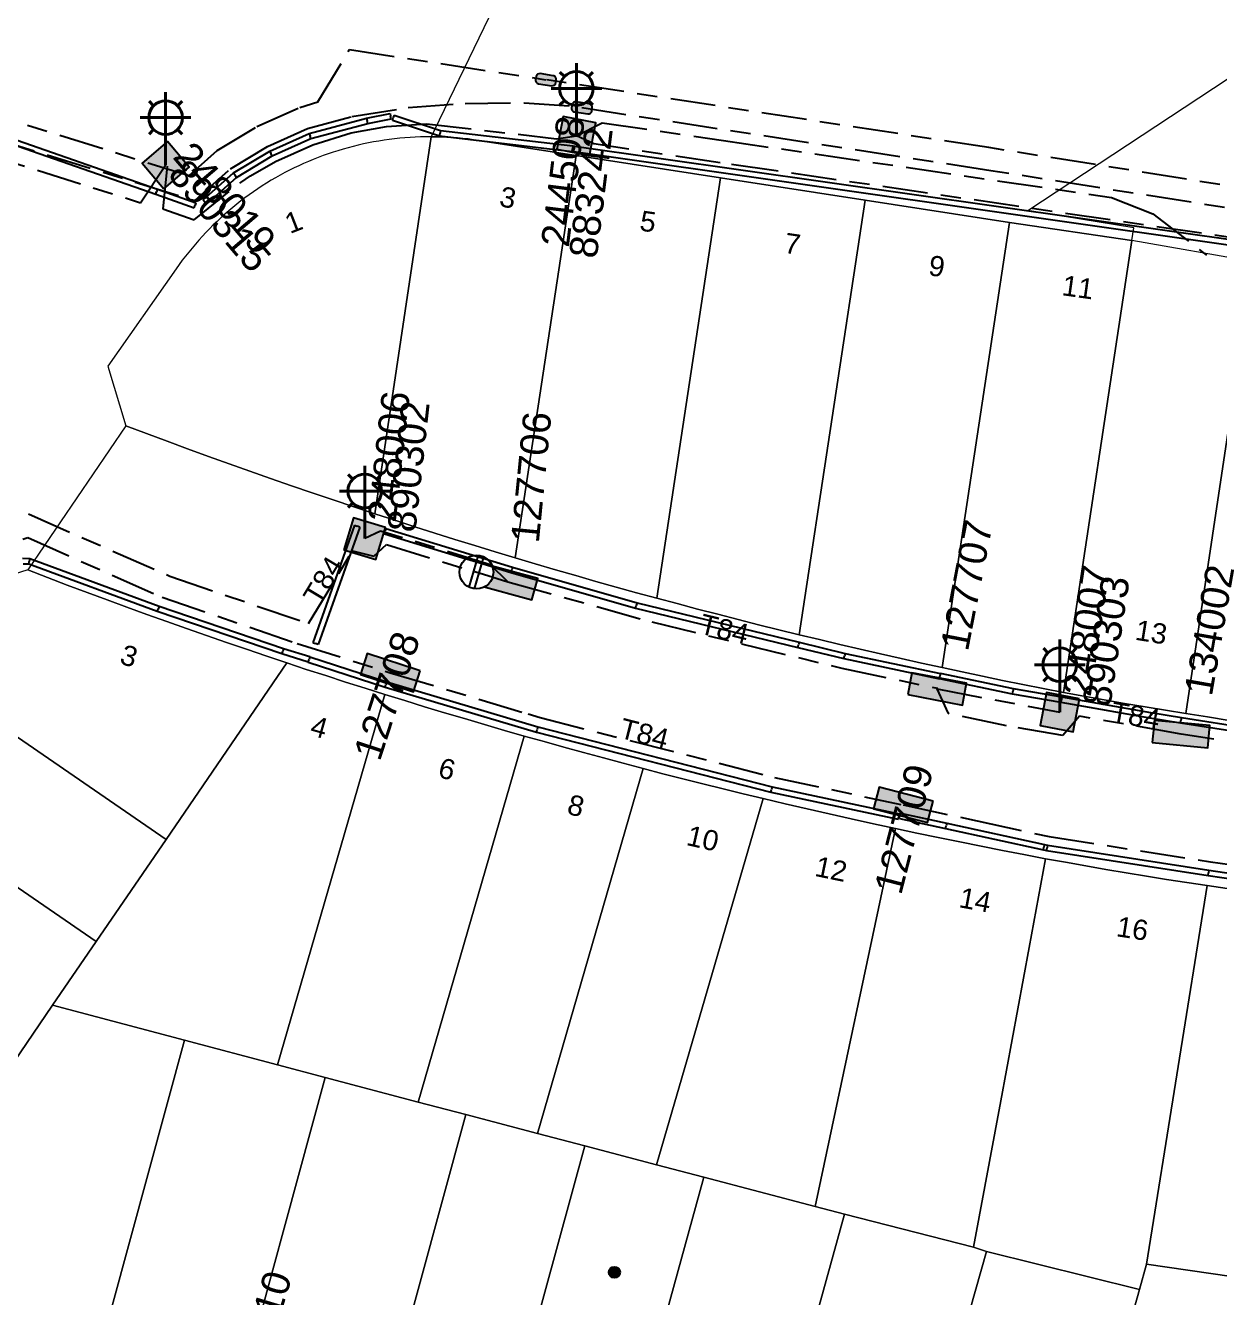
# Model space of a CAD drawing. Header units: metres. Extents: x 299140 to 300955, y 6226202 to 6227439.
# Drawn here: x 299861.4 to 299967.4, y 6226890.8 to 6227003.8 of the extents above; entities that cross this region are included whole.
import ezdxf
from ezdxf.enums import TextEntityAlignment as Align

# ---------------------------------------------------------------- set-up
doc = ezdxf.new("R2010")
doc.units = ezdxf.units.M
doc.linetypes.add('Cable Exist UG', pattern=[8.2, 4, -1.2, 1.8, -1.2])
doc.layers.get('0').update_dxf_attribs({"color": 6})
doc.layers.add('Cadastre Land Parcels_SP_EXT', color=9, linetype='Continuous', lineweight=5)
doc.layers.add('Cadastre Roads_SP_EXT', color=9, linetype='Continuous', lineweight=5)
for name, color, linetype in [('Duct_SP_EXT', 7, 'Continuous'), ('Equip_HV_EXT', 7, 'Continuous'), ('Equip_LV_EXT', 7, 'Continuous'), ('Equip_SL_EXT', 7, 'Continuous'), ('Equip_SP_SL_EXT', 7, 'Continuous'), ('Mains_HV_EXT', 7, 'Continuous'), ('Mains_LV_EXT', 7, 'Continuous'), ('Mains_LV_SL_EXT', 7, 'Continuous'), ('Mains_SL_EXT', 7, 'Continuous'), ('SupportsUG_SP_LV_EXT', 7, 'Continuous'), ('SupportsUG_SP_LV_SL_EXT', 7, 'Continuous')]:
    doc.layers.add(name, color=color, linetype=linetype)
doc.styles.add('COLUMN_LABEL', font='arial.ttf')
doc.styles.add('iecARIAL', font='arial.ttf', dxfattribs={"height": 2})
doc.styles.add('POLE_LABEL', font='arial.ttf')
doc.styles.get("Standard").update_dxf_attribs({"font": 'arial.ttf'})

# ---------------------------------------------------------------- blocks, each defined once
blk = doc.blocks.new('COLUMN_EXT')
blk.add_hatch(color=256).paths.add_polyline_path([(-1.49, 1.48), (-1.49, -1.49), (1.48, -1.49), (1.48, 1.48)])
blk.add_lwpolyline([(-1.49, -1.49), (1.48, -1.49), (1.48, 1.48), (-1.49, 1.48)], close=True)
for tag, height, style, flags, p in [('ASSET_NUM', 2.5, 'COLUMN_LABEL', 8, (2, 2)), ('STRUCTURE_PLANT_NUMBER', 0.2, 'POLE_LABEL', 9, (1.81, 0.03)), ('STREET_CODE', 0.2, 'COLUMN_LABEL', 9, (1.81, -0.2))]:
    blk.add_attdef(tag, text='', height=height, dxfattribs=dict(style=style, flags=flags)).set_placement(p, align=Align.MIDDLE_LEFT)
at = {"flags": 9}
for tag, p in [('COLUMN_TYPE', (1.81, -0.4)), ('OWNED_BY', (1.81, -0.6)), ('STATE', (1.81, -0.8)), ('USAGE', (1.81, -1)), ('LEGEND', (1.81, -1.2)), ('STREETNAME', (1.81, -1.6)), ('SUBURB', (1.81, -1.8)), ('LOCATION', (1.81, -1.4)), ('NOTES', (1.81, -2))]:
    blk.add_attdef(tag, text='', height=0.2, dxfattribs=at).set_placement(p, align=Align.MIDDLE_LEFT)
at = {"flags": 1}
blk.add_attdef('Z', (1.81, -2.35), '', height=0.2, dxfattribs=at)
blk = doc.blocks.new('PILLAR_EXT')
blk.add_hatch(color=256).paths.add_polyline_path([(-2.475, 0.99), (-2.475, -0.99), (2.475, -0.99), (2.475, 0.99)])
blk.add_lwpolyline([(-2.475, -0.99), (2.475, -0.99), (2.475, 0.99), (-2.475, 0.99)], close=True)
at = {"style": 'iecARIAL', "flags": 8}
blk.add_attdef('ASSET_NUM', (1.5, 3.5), '', height=2.5, dxfattribs=at)
for tag, p, flags in [('OWNED_BY', (0, -0.2), 9), ('STATE', (0, -0.4), 9), ('SUPPORT_TYPE', (0, -0.6), 9), ('USAGE', (0, -0.8), 9), ('LEGEND', (0, -1), 9), ('LOCATION', (0, -1.2), 9), ('STREETNAME', (0, -1.8), 9), ('SUBURB', (0, -2), 1), ('NOTES', (0, -1.4), 9), ('PARENT', (0, -1.6), 9)]:
    blk.add_attdef(tag, p, '', height=0.2, dxfattribs=dict(flags=flags))
blk = doc.blocks.new('SL_LANTERN_EXT')
at = {"lineweight": 40}
for p, q in [((-1.46, 5.68), (-1.06, 5.28)), ((0, 1.97), (0, 6.47)), ((1.46, 5.68), (1.06, 5.28)), ((-2.25, 4.22), (2.25, 4.22)), ((-1.46, 2.76), (-1.06, 3.16)), ((0, 0), (0, 2.72)), ((1.46, 2.76), (1.06, 3.16))]:
    blk.add_line(p, q, dxfattribs=at)
blk.add_circle((0, 4.22), 1.5, dxfattribs=at)
at = {"style": 'iecARIAL', "flags": 8}
blk.add_attdef('ASSET_NUM', (1.5, 1.5), '', height=2.5, dxfattribs=at)
for tag, p, height, flags in [('CONSTRUCTED_VOLTAGE', (0.98, -0.65), 0.2, 9), ('CONTROL_TYPE', (0.98, -0.85), 0.2, 9), ('LANTERN_PURPOSE', (0.98, -1.05), 0.2, 9), ('LANTERN_TYPE', (0.98, -1.25), 0.2, 9), ('LNUMBER', (2.18, -3.25), 2.5, 8), ('OPERATING_VOLTAGE', (0.98, -1.65), 0.2, 9), ('ORIENTATION', (0.98, -1.85), 0.2, 9), ('OWNED_BY', (0.98, -2.05), 0.2, 9), ('STATE', (0.98, -2.25), 0.2, 9), ('NO_PHASES', (0.98, -1.45), 0.2, 9), ('USAGE', (0.98, -2.45), 0.2, 9), ('CEXIST', (0.98, -2.65), 0.2, 9), ('CNEW', (0.98, -2.85), 0.2, 9), ('CNUMBER', (0.98, -3.05), 0.2, 9), ('CREMOVE', (0.98, -3.25), 0.2, 9), ('CREPLACE', (0.98, -3.45), 0.2, 9), ('LKINGHEIGHT', (0.98, -3.65), 0.2, 9), ('LBRACKET', (0.98, -3.85), 0.2, 9), ('LBRACKETVOCAB', (0.98, -4.05), 0.2, 9), ('LCATEGORY', (0.98, -4.25), 0.2, 9), ('LCHARGE1', (0.98, -4.45), 0.2, 9), ('LCHARGE1PERCENT', (0.98, -4.65), 0.2, 9), ('LCHARGE2', (0.98, -4.85), 0.2, 9), ('LCHARGE2PERCENT', (0.98, -5.05), 0.2, 9), ('LCHARGE3', (0.98, -5.25), 0.2, 9), ('LCHARGE3PERCENT', (0.98, -5.45), 0.2, 9), ('LEXIST', (0.98, -5.65), 0.2, 9), ('LLAMP', (0.98, -5.85), 0.2, 9), ('LLAMPVOCAB', (0.98, -6.05), 0.2, 9), ('LMAST', (0.98, -6.25), 0.2, 9), ('LMASTVOCAB', (0.98, -6.45), 0.2, 9), ('LNEW', (0.98, -6.65), 0.2, 9), ('LANTNUMBER', (0.98, -6.85), 0.2, 9), ('LOUTREACH', (0.98, -7.25), 0.2, 9), ('LOUTREACHVOCAB', (0.98, -7.45), 0.2, 9), ('LRATECODE', (0.98, -7.65), 0.2, 9), ('LREMOVE', (0.98, -7.85), 0.2, 9), ('LREPLACE', (0.98, -8.05), 0.2, 9), ('LTYPE', (0.98, -8.25), 0.2, 9), ('LTYPEVOCAB', (0.98, -8.45), 0.2, 9), ('LEGEND', (0.98, -8.65), 0.2, 9), ('LOCATION', (0.98, -8.85), 0.2, 9), ('NOTES', (0.98, -9.05), 0.2, 9), ('STREETNAME', (0.98, -9.25), 0.2, 9), ('SUBURB', (0.98, -9.45), 0.2, 1)]:
    blk.add_attdef(tag, p, '', height=height, dxfattribs=dict(flags=flags))
blk = doc.blocks.new('HV_STJ_EXT')
h = blk.add_hatch(color=256)
edge = h.paths.add_edge_path()
edge.add_ellipse((-0.59, 0.13), major_axis=(0.226, 0.226), ratio=1, start_angle=45, end_angle=135)
edge.add_line((-0.91, 0.13), (-0.91, -0.13))
edge.add_ellipse((-0.59, -0.13), major_axis=(0.226, 0.226), ratio=1, start_angle=135, end_angle=225)
edge.add_line((-0.59, -0.45), (0.59, -0.45))
edge.add_ellipse((0.59, -0.13), major_axis=(-0.226, 0.226), ratio=1, start_angle=135, end_angle=225)
edge.add_line((0.91, -0.13), (0.91, 0.13))
edge.add_ellipse((0.59, 0.13), major_axis=(-0.226, 0.226), ratio=1, start_angle=225, end_angle=315)
edge.add_line((0.59, 0.45), (-0.59, 0.45))
blk.add_lwpolyline([(-0.91, 0.13), (-0.91, -0.13, 0.414214), (-0.59, -0.45), (0.59, -0.45, 0.414214), (0.91, -0.13), (0.91, 0.13, 0.414214), (0.59, 0.45), (-0.59, 0.45, 0.414214)], format="xyb", close=True)
for tag, flags, p in [('ORIENTATION', 9, (1.5, 0)), ('Z', 1, (1.5, -0.8)), ('USAGE', 9, (1.5, -0.2)), ('LEGEND', 9, (1.5, -0.4)), ('NOTES', 9, (1.5, -0.6))]:
    blk.add_attdef(tag, text='', height=0.2, dxfattribs=dict(flags=flags)).set_placement(p, align=Align.MIDDLE_LEFT)
blk = doc.blocks.new('LV_UG_LINKS_CLOSED_EXT')
blk.add_wipeout([(-1.06, 1.06), (-1.18, 0.92), (-1.29, 0.76), (-1.37, 0.59), (-1.43, 0.42), (-1.48, 0.23), (-1.49, 0.05), (-1.49, -0.14), (-1.46, -0.33), (-1.41, -0.51), (-1.33, -0.68), (-1.24, -0.84), (-1.12, -0.99), (-0.99, -1.12), (-0.84, -1.24), (-0.68, -1.33), (-0.51, -1.41), (-0.33, -1.46), (-0.14, -1.49), (0.05, -1.49), (0.23, -1.48), (0.42, -1.43), (0.59, -1.37), (0.76, -1.29), (0.92, -1.18), (1.06, -1.06), (1.18, -0.92), (1.29, -0.76), (1.37, -0.59), (1.43, -0.42), (1.48, -0.23), (1.49, -0.05), (1.49, 0.14), (1.46, 0.33), (1.41, 0.51), (1.33, 0.68), (1.24, 0.84), (1.12, 0.99), (0.99, 1.12), (0.84, 1.24), (0.68, 1.33), (0.51, 1.41), (0.33, 1.46), (0.14, 1.49), (-0.05, 1.49), (-0.23, 1.48), (-0.42, 1.43), (-0.59, 1.37), (-0.76, 1.29), (-0.92, 1.18)])
for p, q in [((-0.25, -1.48), (-0.25, 1.48)), ((0.25, -1.48), (0.25, 1.48))]:
    blk.add_line(p, q)
blk.add_circle((0, 0), 1.5)
at = {"flags": 9}
for tag, p in [('ACTUAL_STATUS', (0, 0)), ('CONSTRUCTED_VOLTAGE', (0, -0.2)), ('OPERATING_VOLTAGE', (0, -0.6)), ('ORIENTATION', (0, -0.8)), ('STATE', (0, -1)), ('SWITCH_TYPE', (0, -1.2)), ('NO_PHASES', (0, -0.4)), ('USAGE', (0, -1.4)), ('NOTES', (0, -1.6))]:
    blk.add_attdef(tag, text='', height=0.2, dxfattribs=at).set_placement(p, align=Align.MIDDLE_LEFT)
at = {"flags": 1}
blk.add_attdef('Z', (0, 0), '', height=0.2, dxfattribs=at)
blk = doc.blocks.new('CONNECTOR_NODE_EXT')
h = blk.add_hatch(color=256)
edge = h.paths.add_edge_path()
edge.add_arc((0, 0), 0.5, 0, 360)
blk.add_circle((0, 0), 0.5)
at = {"flags": 1}
blk.add_attdef('Z', (0, 0), '', height=0.2, dxfattribs=at)
at = {"flags": 9}
for tag, p in [('CONNECTOR_TYPE', (0, 0)), ('CONSTRUCTED_VOLTAGE', (0, -0.2)), ('OPERATING_VOLTAGE', (0, -0.6)), ('ORIENTATION', (0, -0.8)), ('SUBTYPE', (0, -1)), ('NO_PHASES', (0, -0.4)), ('USAGE', (0, -1.2)), ('NOTES', (0, -1.4))]:
    blk.add_attdef(tag, text='', height=0.2, dxfattribs=at).set_placement(p, align=Align.MIDDLE_LEFT)

msp = doc.modelspace()

# ---------------------------------------------------------------- linework, layer by layer
at = {"layer": 'Cadastre Land Parcels_SP_EXT', "linetype": 'Continuous'}
for points in [[(299897.38, 6226993.92), (299896.91, 6226993.92), (299896.45, 6226993.9), (299895.98, 6226993.89), (299895.52, 6226993.86), (299895.05, 6226993.83), (299894.59, 6226993.79), (299894.12, 6226993.74), (299893.66, 6226993.68), (299893.2, 6226993.61), (299892.74, 6226993.54), (299892.28, 6226993.46), (299891.82, 6226993.37), (299891.37, 6226993.28), (299890.91, 6226993.17), (299890.46, 6226993.06), (299890.01, 6226992.94), (299889.56, 6226992.82), (299889.11, 6226992.68), (299888.67, 6226992.54), (299888.23, 6226992.39), (299887.79, 6226992.24), (299887.35, 6226992.07), (299886.92, 6226991.9), (299886.49, 6226991.73), (299886.06, 6226991.54), (299885.64, 6226991.35), (299885.21, 6226991.15), (299884.8, 6226990.94), (299884.38, 6226990.73), (299883.97, 6226990.51), (299883.56, 6226990.28), (299883.17, 6226990.05), (299882.77, 6226989.81), (299882.38, 6226989.56), (299881.99, 6226989.3), (299881.61, 6226989.04), (299881.23, 6226988.77), (299880.85, 6226988.5), (299880.49, 6226988.22), (299880.12, 6226987.93), (299879.76, 6226987.64), (299879.41, 6226987.34), (299879.06, 6226987.03), (299878.71, 6226986.72), (299878.37, 6226986.4), (299878.04, 6226986.08), (299877.71, 6226985.75), (299877.38, 6226985.42), (299877.07, 6226985.08), (299876.75, 6226984.74), (299876.45, 6226984.39), (299876.15, 6226984.03), (299875.85, 6226983.67), (299875.56, 6226983.31), (299875.28, 6226982.94), (299875, 6226982.56), (299874.73, 6226982.18), (299868.67, 6226973.54), (299870.27, 6226968.25), (299872.1, 6226967.56), (299873.93, 6226966.87), (299875.76, 6226966.19), (299877.6, 6226965.52), (299879.44, 6226964.86), (299881.28, 6226964.2), (299883.12, 6226963.55), (299884.97, 6226962.91), (299886.82, 6226962.28), (299888.67, 6226961.65), (299890.52, 6226961.03), (299892.38, 6226960.42), (299897.38, 6226993.92)], [(299910.26, 6226992.25), (299901.59, 6226993.59), (299901.13, 6226993.66), (299900.66, 6226993.72), (299900.19, 6226993.77), (299899.73, 6226993.82), (299899.26, 6226993.85), (299898.79, 6226993.88), (299898.32, 6226993.9), (299897.85, 6226993.91), (299897.38, 6226993.92), (299892.38, 6226960.42), (299894.15, 6226959.84), (299895.93, 6226959.26), (299897.71, 6226958.7), (299899.49, 6226958.14), (299901.27, 6226957.59), (299903.06, 6226957.04), (299904.85, 6226956.5), (299910.26, 6226992.25)], [(299923.09, 6226990.27), (299910.26, 6226992.25), (299904.85, 6226956.5), (299906.63, 6226955.97), (299908.43, 6226955.45), (299910.23, 6226954.93), (299912.02, 6226954.42), (299913.83, 6226953.91), (299915.63, 6226953.41), (299917.43, 6226952.92), (299923.09, 6226990.27)], [(299935.92, 6226988.28), (299923.09, 6226990.27), (299917.43, 6226952.92), (299919.23, 6226952.44), (299921.03, 6226951.96), (299922.84, 6226951.49), (299924.64, 6226951.02), (299926.45, 6226950.57), (299928.26, 6226950.12), (299930.07, 6226949.67), (299935.92, 6226988.28)], [(299948.75, 6226986.3), (299935.92, 6226988.28), (299930.07, 6226949.67), (299931.88, 6226949.24), (299933.69, 6226948.81), (299935.5, 6226948.38), (299937.31, 6226947.97), (299939.13, 6226947.56), (299940.95, 6226947.15), (299942.76, 6226946.76), (299948.75, 6226986.3)], [(299959.63, 6226984.71), (299948.75, 6226986.3), (299942.76, 6226946.76), (299944.55, 6226946.37), (299946.35, 6226946), (299948.14, 6226945.62), (299949.94, 6226945.26), (299951.74, 6226944.9), (299953.54, 6226944.55), (299959.63, 6226984.71)], [(299970.42, 6226982.82), (299959.63, 6226984.71), (299953.54, 6226944.55), (299955.35, 6226944.22), (299957.17, 6226943.89), (299958.98, 6226943.58), (299960.8, 6226943.27), (299962.61, 6226942.97), (299964.43, 6226942.67), (299970.42, 6226982.82)], [(299983.22, 6226980.81), (299970.42, 6226982.82), (299964.43, 6226942.67), (299966.35, 6226942.37), (299968.27, 6226942.07), (299970.19, 6226941.78), (299972.12, 6226941.5), (299977.34, 6226940.74), (299983.22, 6226980.81)], [(299884.56, 6226947.18), (299882.78, 6226947.77), (299881, 6226948.38), (299879.22, 6226948.98), (299877.44, 6226949.6), (299875.67, 6226950.22), (299873.9, 6226950.85), (299872.13, 6226951.48), (299870.36, 6226952.13), (299868.6, 6226952.77), (299866.83, 6226953.43), (299865.07, 6226954.09), (299863.31, 6226954.76), (299861.56, 6226955.43), (299854.6, 6226953.25), (299850.64, 6226947.44), (299873.84, 6226931.49), (299884.56, 6226947.18)], [(299873.84, 6226931.49), (299850.64, 6226947.44), (299844.45, 6226938.36), (299867.64, 6226922.41), (299873.84, 6226931.49)], [(299893.28, 6226944.37), (299891.53, 6226944.92), (299889.79, 6226945.47), (299888.04, 6226946.04), (299886.3, 6226946.6), (299884.56, 6226947.18), (299873.84, 6226931.49), (299867.64, 6226922.41), (299863.77, 6226916.75), (299875.47, 6226913.65), (299883.74, 6226911.45), (299893.28, 6226944.37)], [(299905.66, 6226940.67), (299903.89, 6226941.18), (299902.11, 6226941.7), (299900.34, 6226942.22), (299898.58, 6226942.75), (299896.81, 6226943.28), (299895.04, 6226943.82), (299893.28, 6226944.37), (299883.74, 6226911.45), (299887.97, 6226910.34), (299896.24, 6226908.16), (299905.66, 6226940.67)], [(299916.21, 6226937.79), (299914.45, 6226938.26), (299912.69, 6226938.73), (299910.93, 6226939.2), (299909.17, 6226939.69), (299907.42, 6226940.18), (299905.66, 6226940.67), (299896.24, 6226908.16), (299900.46, 6226907.05), (299906.82, 6226905.37), (299916.21, 6226937.79)], [(299863.77, 6226916.75), (299867.64, 6226922.41), (299844.45, 6226938.36), (299836.01, 6226925.98), (299859.19, 6226910.04), (299863.77, 6226916.75)], [(299926.87, 6226935.12), (299925.09, 6226935.55), (299923.31, 6226935.99), (299921.53, 6226936.43), (299919.75, 6226936.88), (299917.97, 6226937.33), (299916.21, 6226937.79), (299906.82, 6226905.37), (299911.03, 6226904.26), (299917.39, 6226902.59), (299926.87, 6226935.12)], [(299938.63, 6226932.46), (299936.66, 6226932.88), (299934.7, 6226933.32), (299932.74, 6226933.76), (299930.78, 6226934.2), (299928.82, 6226934.66), (299926.87, 6226935.12), (299917.39, 6226902.59), (299921.6, 6226901.48), (299931.5, 6226898.88), (299938.63, 6226932.46)], [(299947.97, 6226908.26), (299950.49, 6226921.89), (299951.94, 6226929.78), (299950.04, 6226930.14), (299948.13, 6226930.51), (299946.23, 6226930.89), (299944.33, 6226931.27), (299942.42, 6226931.66), (299940.53, 6226932.05), (299938.63, 6226932.46), (299931.5, 6226898.88), (299934.1, 6226898.2), (299945.57, 6226895.27), (299947.97, 6226908.26)], [(299960.91, 6226893.74), (299966.31, 6226927.39), (299964.51, 6226927.66), (299962.71, 6226927.94), (299960.91, 6226928.23), (299959.12, 6226928.53), (299957.32, 6226928.83), (299955.53, 6226929.14), (299953.73, 6226929.46), (299951.94, 6226929.78), (299950.49, 6226921.89), (299947.97, 6226908.26), (299945.57, 6226895.27), (299946.7, 6226894.89), (299960.29, 6226891.49), (299960.91, 6226893.74)], [(299979.23, 6226925.5), (299969.9, 6226926.85), (299968.1, 6226927.12), (299966.31, 6226927.39), (299960.91, 6226893.74), (299974.18, 6226891.82), (299979.23, 6226925.5)], [(299875.47, 6226913.65), (299863.77, 6226916.75), (299859.19, 6226910.04), (299852.99, 6226900.96), (299846.42, 6226891.35), (299848.32, 6226890.65), (299850.22, 6226889.96), (299852.12, 6226889.28), (299854.03, 6226888.6), (299855.94, 6226887.93), (299857.85, 6226887.27), (299859.76, 6226886.62), (299861.68, 6226885.97), (299863.59, 6226885.33), (299865.51, 6226884.69), (299867.43, 6226884.06), (299875.47, 6226913.65)], [(299887.97, 6226910.34), (299883.74, 6226911.45), (299875.47, 6226913.65), (299867.43, 6226884.06), (299869.19, 6226883.49), (299870.95, 6226882.93), (299872.71, 6226882.37), (299874.47, 6226881.82), (299876.24, 6226881.27), (299878, 6226880.73), (299879.77, 6226880.2), (299887.97, 6226910.34)], [(299900.46, 6226907.05), (299896.24, 6226908.16), (299887.97, 6226910.34), (299879.77, 6226880.2), (299881.54, 6226879.67), (299883.31, 6226879.15), (299885.08, 6226878.63), (299886.85, 6226878.12), (299888.63, 6226877.61), (299890.4, 6226877.12), (299892.18, 6226876.62), (299900.46, 6226907.05)], [(299911.03, 6226904.26), (299906.82, 6226905.37), (299900.46, 6226907.05), (299892.18, 6226876.62), (299893.94, 6226876.14), (299895.7, 6226875.66), (299897.46, 6226875.19), (299899.21, 6226874.73), (299900.97, 6226874.27), (299902.73, 6226873.81), (299911.03, 6226904.26)], [(299921.6, 6226901.48), (299917.39, 6226902.59), (299911.03, 6226904.26), (299902.73, 6226873.81), (299904.49, 6226873.37), (299906.25, 6226872.92), (299908.01, 6226872.49), (299909.77, 6226872.06), (299911.54, 6226871.63), (299913.3, 6226871.21), (299921.6, 6226901.48)], [(299934.1, 6226898.2), (299931.5, 6226898.88), (299921.6, 6226901.48), (299913.3, 6226871.21), (299915.1, 6226870.79), (299916.89, 6226870.38), (299918.68, 6226869.97), (299920.48, 6226869.57), (299922.28, 6226869.17), (299924.08, 6226868.78), (299925.88, 6226868.4), (299934.1, 6226898.2)], [(299939.82, 6226870.43), (299943.26, 6226882.66), (299946.7, 6226894.89), (299945.57, 6226895.27), (299934.1, 6226898.2), (299925.88, 6226868.4), (299927.68, 6226868.01), (299929.49, 6226867.64), (299931.29, 6226867.27), (299933.1, 6226866.91), (299934.91, 6226866.55), (299936.72, 6226866.2), (299938.53, 6226865.86), (299939.82, 6226870.43)], [(299960.29, 6226891.49), (299946.7, 6226894.89), (299943.26, 6226882.66), (299939.82, 6226870.43), (299938.53, 6226865.86), (299940.53, 6226865.52), (299942.52, 6226865.18), (299944.51, 6226864.83), (299946.5, 6226864.47), (299948.49, 6226864.1), (299948.89, 6226864.04), (299949.28, 6226863.96), (299949.67, 6226863.87), (299950.06, 6226863.78), (299950.44, 6226863.69), (299950.83, 6226863.58), (299951.21, 6226863.47), (299951.59, 6226863.35), (299951.97, 6226863.22), (299952.35, 6226863.09), (299960.29, 6226891.49)]]:
    msp.add_lwpolyline(points, close=True, dxfattribs=at)
msp.add_lwpolyline([(299974.18, 6226891.82), (299960.91, 6226893.74), (299960.29, 6226891.49), (299952.35, 6226863.09)], dxfattribs=at)
at = {"layer": 'Cadastre Roads_SP_EXT', "linetype": 'Continuous'}
msp.add_lwpolyline([(299959.79, 6226985.84), (299950.37, 6226987.36), (299974.43, 6227003.22), (300001.37, 6227020.79), (299916.94, 6227032.59), (299916.14, 6227032.7), (299898.09, 6226995.39), (299897.38, 6226993.92), (299897.85, 6226993.91), (299898.32, 6226993.9), (299898.79, 6226993.88), (299899.26, 6226993.85), (299899.73, 6226993.82), (299900.19, 6226993.77), (299900.66, 6226993.72), (299901.13, 6226993.66), (299901.59, 6226993.59), (299910.26, 6226992.25), (299923.09, 6226990.27), (299935.92, 6226988.28), (299948.75, 6226986.3), (299959.63, 6226984.71), (299959.79, 6226985.84)], close=True, dxfattribs=at)
msp.add_lwpolyline([(299968.27, 6226942.07), (299966.35, 6226942.37), (299964.43, 6226942.67), (299962.61, 6226942.97), (299960.8, 6226943.27), (299958.98, 6226943.58), (299957.17, 6226943.89), (299955.35, 6226944.22), (299953.54, 6226944.55), (299951.74, 6226944.9), (299949.94, 6226945.26), (299948.14, 6226945.62), (299946.35, 6226946), (299944.55, 6226946.37), (299942.76, 6226946.76), (299940.95, 6226947.15), (299939.13, 6226947.56), (299937.31, 6226947.97), (299935.5, 6226948.38), (299933.69, 6226948.81), (299931.88, 6226949.24), (299930.07, 6226949.67), (299928.26, 6226950.12), (299926.45, 6226950.57), (299924.64, 6226951.02), (299922.84, 6226951.49), (299921.03, 6226951.96), (299919.23, 6226952.44), (299917.43, 6226952.92), (299915.63, 6226953.41), (299913.83, 6226953.91), (299912.02, 6226954.42), (299910.23, 6226954.93), (299908.43, 6226955.45), (299906.63, 6226955.97), (299904.85, 6226956.5), (299903.06, 6226957.04), (299901.27, 6226957.59), (299899.49, 6226958.14), (299897.71, 6226958.7), (299895.93, 6226959.26), (299894.15, 6226959.84), (299892.38, 6226960.42), (299890.52, 6226961.03), (299888.67, 6226961.65), (299886.82, 6226962.28), (299884.97, 6226962.91), (299883.12, 6226963.55), (299881.28, 6226964.2), (299879.44, 6226964.86), (299877.6, 6226965.52), (299875.76, 6226966.19), (299873.93, 6226966.87), (299872.1, 6226967.56), (299870.27, 6226968.25), (299861.56, 6226955.43), (299863.31, 6226954.76), (299865.07, 6226954.09), (299866.83, 6226953.43), (299868.6, 6226952.77), (299870.36, 6226952.13), (299872.13, 6226951.48), (299873.9, 6226950.85), (299875.67, 6226950.22), (299877.44, 6226949.6), (299879.22, 6226948.98), (299881, 6226948.38), (299882.78, 6226947.77), (299884.56, 6226947.18), (299886.3, 6226946.6), (299888.04, 6226946.04), (299889.79, 6226945.47), (299891.53, 6226944.92), (299893.28, 6226944.37), (299895.04, 6226943.82), (299896.81, 6226943.28), (299898.58, 6226942.75), (299900.34, 6226942.22), (299902.11, 6226941.7), (299903.89, 6226941.18), (299905.66, 6226940.67), (299907.42, 6226940.18), (299909.17, 6226939.69), (299910.93, 6226939.2), (299912.69, 6226938.73), (299914.45, 6226938.26), (299916.21, 6226937.79), (299917.97, 6226937.33), (299919.75, 6226936.88), (299921.53, 6226936.43), (299923.31, 6226935.99), (299925.09, 6226935.55), (299926.87, 6226935.12), (299928.82, 6226934.66), (299930.78, 6226934.2), (299932.74, 6226933.76), (299934.7, 6226933.32), (299936.66, 6226932.88), (299938.63, 6226932.46), (299940.53, 6226932.05), (299942.42, 6226931.66), (299944.33, 6226931.27), (299946.23, 6226930.89), (299948.13, 6226930.51), (299950.04, 6226930.14), (299951.94, 6226929.78), (299953.73, 6226929.46), (299955.53, 6226929.14), (299957.32, 6226928.83), (299959.12, 6226928.53), (299960.91, 6226928.23), (299962.71, 6226927.94), (299964.51, 6226927.66), (299966.31, 6226927.39), (299968.1, 6226927.12)], dxfattribs=at)
at = {"layer": 'Duct_SP_EXT'}
for p, q in [((299844.38, 6226998.79), (299872.92, 6226988.81)), ((299844.53, 6226999.24), (299873.08, 6226989.26)), ((299891.65, 6226995.58), (299893.74, 6226995.98)), ((299893.74, 6226995.98), (299893.79, 6226995.75)), ((299886.55, 6226994.2), (299891.65, 6226995.58)), ((299886.71, 6226993.75), (299891.76, 6226995.11)), ((299891.65, 6226995.58), (299891.71, 6226995.34)), ((299891.76, 6226995.11), (299891.71, 6226995.34)), ((299891.76, 6226995.11), (299893.83, 6226995.51)), ((299893.83, 6226995.51), (299893.79, 6226995.75)), ((299893.95, 6226995.39), (299894.02, 6226995.62)), ((299893.95, 6226995.39), (299898.13, 6226994)), ((299894.1, 6226995.85), (299894.02, 6226995.62)), ((299894.1, 6226995.85), (299898.23, 6226994.47)), ((299883.05, 6226992.64), (299886.55, 6226994.2)), ((299883.27, 6226992.21), (299886.71, 6226993.75)), ((299886.55, 6226994.2), (299886.63, 6226993.98)), ((299886.71, 6226993.75), (299886.63, 6226993.98)), ((299898.13, 6226994), (299898.18, 6226994.24)), ((299898.13, 6226994), (299909.91, 6226992.62)), ((299898.23, 6226994.47), (299898.18, 6226994.24)), ((299898.23, 6226994.47), (299909.97, 6226993.1)), ((299879.83, 6226990.7), (299883.05, 6226992.64)), ((299883.05, 6226992.64), (299883.16, 6226992.43)), ((299909.91, 6226992.62), (299909.94, 6226992.86)), ((299909.91, 6226992.62), (299910.05, 6226992.6)), ((299909.97, 6226993.1), (299909.94, 6226992.86)), ((299909.97, 6226993.1), (299910.12, 6226993.08)), ((299910.05, 6226992.6), (299910.09, 6226992.84)), ((299910.05, 6226992.6), (299910.09, 6226992.84)), ((299910.05, 6226992.6), (299983.25, 6226982.17)), ((299910.12, 6226993.08), (299910.09, 6226992.84)), ((299910.12, 6226993.08), (299910.09, 6226992.84)), ((299910.12, 6226993.08), (299983.32, 6226982.65)), ((299880.11, 6226990.31), (299883.27, 6226992.21)), ((299883.27, 6226992.21), (299883.16, 6226992.43)), ((299877.14, 6226988.31), (299879.83, 6226990.7)), ((299877.46, 6226987.96), (299880.11, 6226990.31)), ((299879.83, 6226990.7), (299879.97, 6226990.5)), ((299880.11, 6226990.31), (299879.97, 6226990.5)), ((299873.08, 6226989.26), (299873, 6226989.03)), ((299873.08, 6226989.26), (299873, 6226989.03)), ((299873.08, 6226989.26), (299876.5, 6226988.06)), ((299872.92, 6226988.81), (299873, 6226989.03)), ((299872.92, 6226988.81), (299873, 6226989.03)), ((299872.92, 6226988.81), (299876.34, 6226987.61)), ((299876.5, 6226988.06), (299876.42, 6226987.84)), ((299877.14, 6226988.31), (299877.3, 6226988.14)), ((299877.46, 6226987.96), (299877.3, 6226988.14)), ((299876.34, 6226987.61), (299876.42, 6226987.84)), ((299890.59, 6226959.4), (299886.89, 6226948.97)), ((299891.04, 6226959.24), (299887.34, 6226948.81)), ((299890.59, 6226959.4), (299890.82, 6226959.32)), ((299891.04, 6226959.24), (299890.82, 6226959.32)), ((299893.23, 6226958.65), (299893.3, 6226958.88)), ((299893.37, 6226959.11), (299893.3, 6226958.88)), ((299861.74, 6226956.42), (299861.08, 6226956.44)), ((299861.74, 6226956.42), (299861.69, 6226956.18)), ((299873.22, 6226952.19), (299861.74, 6226956.42)), ((299861.64, 6226955.94), (299861.15, 6226955.96)), ((299861.64, 6226955.94), (299861.69, 6226956.18)), ((299873.06, 6226951.73), (299861.64, 6226955.94)), ((299904.47, 6226955.21), (299904.54, 6226955.44)), ((299904.47, 6226955.21), (299904.54, 6226955.44)), ((299904.61, 6226955.67), (299904.54, 6226955.44)), ((299904.6, 6226955.67), (299904.54, 6226955.44)), ((299904.6, 6226955.67), (299915.67, 6226952.51)), ((299904.47, 6226955.21), (299915.55, 6226952.05)), ((299873.06, 6226951.73), (299873.14, 6226951.96)), ((299873.22, 6226952.19), (299873.14, 6226951.96)), ((299884.28, 6226948.42), (299873.22, 6226952.19)), ((299915.55, 6226952.05), (299915.61, 6226952.28)), ((299915.55, 6226952.05), (299929.96, 6226948.55)), ((299915.67, 6226952.51), (299915.61, 6226952.28)), ((299915.67, 6226952.51), (299930.07, 6226949.02)), ((299884.13, 6226947.97), (299873.06, 6226951.73)), ((299886.89, 6226948.97), (299887.12, 6226948.89)), ((299887.34, 6226948.81), (299887.12, 6226948.89)), ((299929.96, 6226948.55), (299930.02, 6226948.78)), ((299929.96, 6226948.55), (299930.02, 6226948.78)), ((299929.96, 6226948.55), (299934.05, 6226947.56)), ((299930.07, 6226949.02), (299930.02, 6226948.78)), ((299930.07, 6226949.02), (299930.02, 6226948.78)), ((299930.07, 6226949.02), (299934.16, 6226948.02)), ((299884.13, 6226947.97), (299884.2, 6226948.2)), ((299886.47, 6226947.24), (299884.13, 6226947.97)), ((299884.28, 6226948.42), (299884.2, 6226948.2)), ((299886.62, 6226947.7), (299884.28, 6226948.42)), ((299886.47, 6226947.24), (299886.55, 6226947.47)), ((299886.47, 6226947.24), (299886.55, 6226947.47)), ((299886.62, 6226947.7), (299886.55, 6226947.47)), ((299886.62, 6226947.7), (299886.55, 6226947.47)), ((299886.62, 6226947.7), (299893.44, 6226945.48)), ((299934.05, 6226947.56), (299934.1, 6226947.79)), ((299934.05, 6226947.56), (299942.53, 6226945.77)), ((299934.16, 6226948.02), (299934.1, 6226947.79)), ((299934.16, 6226948.02), (299942.63, 6226946.24)), ((299886.47, 6226947.24), (299893.3, 6226945.02)), ((299942.63, 6226946.24), (299942.58, 6226946)), ((299942.63, 6226946.24), (299942.58, 6226946)), ((299949.1, 6226944.87), (299942.63, 6226946.24)), ((299893.3, 6226945.02), (299893.37, 6226945.25)), ((299893.3, 6226945.02), (299893.37, 6226945.25)), ((299893.44, 6226945.48), (299893.37, 6226945.25)), ((299893.44, 6226945.48), (299893.37, 6226945.25)), ((299893.44, 6226945.48), (299906.85, 6226941.49)), ((299942.53, 6226945.77), (299942.58, 6226946)), ((299942.53, 6226945.77), (299942.58, 6226946)), ((299949.01, 6226944.4), (299942.53, 6226945.77)), ((299893.3, 6226945.02), (299906.73, 6226941.03)), ((299949.01, 6226944.4), (299949.06, 6226944.64)), ((299953.33, 6226943.65), (299949.01, 6226944.4)), ((299949.1, 6226944.87), (299949.06, 6226944.64)), ((299953.41, 6226944.12), (299949.1, 6226944.87)), ((299953.41, 6226944.12), (299953.37, 6226943.88)), ((299953.41, 6226944.12), (299953.37, 6226943.88)), ((299961.31, 6226942.73), (299953.41, 6226944.12)), ((299953.33, 6226943.65), (299953.37, 6226943.88)), ((299953.33, 6226943.65), (299953.37, 6226943.88)), ((299961.23, 6226942.26), (299953.33, 6226943.65)), ((299961.23, 6226942.26), (299961.27, 6226942.5)), ((299963.94, 6226941.83), (299961.23, 6226942.26)), ((299961.31, 6226942.73), (299961.27, 6226942.5)), ((299964.02, 6226942.3), (299961.31, 6226942.73)), ((299963.94, 6226941.83), (299963.98, 6226942.06)), ((299963.94, 6226941.83), (299963.98, 6226942.06)), ((299970.27, 6226940.82), (299963.94, 6226941.83)), ((299964.02, 6226942.3), (299963.98, 6226942.06)), ((299964.02, 6226942.3), (299963.98, 6226942.06)), ((299970.34, 6226941.29), (299964.02, 6226942.3)), ((299906.73, 6226941.03), (299906.79, 6226941.26)), ((299906.73, 6226941.03), (299927.56, 6226935.7)), ((299906.85, 6226941.49), (299906.79, 6226941.26)), ((299906.85, 6226941.49), (299927.68, 6226936.16)), ((299927.67, 6226936.17), (299927.62, 6226935.93)), ((299927.68, 6226936.16), (299927.62, 6226935.93)), ((299927.67, 6226936.17), (299938.96, 6226933.75)), ((299927.56, 6226935.7), (299927.62, 6226935.93)), ((299927.57, 6226935.7), (299927.62, 6226935.93)), ((299927.57, 6226935.7), (299938.86, 6226933.28)), ((299939.07, 6226933.82), (299939.02, 6226933.58)), ((299939.07, 6226933.82), (299943.18, 6226932.94)), ((299938.86, 6226933.28), (299938.91, 6226933.52)), ((299938.96, 6226933.75), (299938.91, 6226933.52)), ((299938.97, 6226933.35), (299939.02, 6226933.58)), ((299938.97, 6226933.35), (299943.08, 6226932.47)), ((299943.08, 6226932.47), (299943.13, 6226932.7)), ((299943.18, 6226932.94), (299943.13, 6226932.7)), ((299943.18, 6226932.94), (299951.86, 6226931.04)), ((299943.08, 6226932.47), (299951.76, 6226930.57)), ((299951.76, 6226930.57), (299951.81, 6226930.8)), ((299951.76, 6226930.57), (299951.81, 6226930.8)), ((299951.76, 6226930.57), (299952.05, 6226930.51)), ((299951.86, 6226931.04), (299951.81, 6226930.8)), ((299951.86, 6226931.04), (299951.81, 6226930.8)), ((299951.86, 6226931.04), (299952.14, 6226930.98)), ((299952.05, 6226930.51), (299952.09, 6226930.74)), ((299952.05, 6226930.51), (299966.39, 6226928.27)), ((299952.14, 6226930.98), (299952.09, 6226930.74)), ((299952.14, 6226930.98), (299966.47, 6226928.75)), ((299966.39, 6226928.27), (299966.43, 6226928.51)), ((299966.39, 6226928.27), (299979.95, 6226926.29)), ((299966.47, 6226928.75), (299966.43, 6226928.51)), ((299966.47, 6226928.75), (299980.02, 6226926.76))]:
    msp.add_line(p, q, dxfattribs=at)
at = {"layer": 'Mains_HV_EXT', "linetype": 'Cable Exist UG'}
for points in [[(299829.93, 6227007.39), (299840.1, 6227003.22), (299844.95, 6227000.29), (299847.62, 6226997.19), (299876.39, 6226988.25), (299876.39, 6226988.25), (299879.56, 6226991.07), (299882.84, 6226993.05), (299886.39, 6226994.64), (299890.35, 6226995.73), (299895.35, 6226996.52), (299900.42, 6226996.88), (299905.66, 6226996.94), (299910.79, 6226996.58)], [(299841.01, 6227005.01), (299846.26, 6227001.83), (299848.74, 6226998.95), (299875.88, 6226990.47), (299878.37, 6226992.69), (299881.91, 6226994.82), (299885.73, 6226996.53), (299887.31, 6226997.01), (299890.14, 6227001.67), (299907.58, 6226998.99)], [(300126.11, 6226966.68), (300125.93, 6226964.74), (300045.41, 6226975.9), (300037.36, 6226978.51), (299946.93, 6226992.95), (299946.93, 6226992.95), (299907.65, 6226998.98)], [(300068.59, 6226970.68), (300045.27, 6226973.9), (300037.78, 6226976.58), (299947.11, 6226990.9), (299947.11, 6226990.9), (299910.78, 6226996.48)]]:
    msp.add_lwpolyline(points, dxfattribs=at)
at = {"layer": 'Mains_LV_EXT', "linetype": 'Cable Exist UG'}
for points in [[(299834.24, 6226927.09), (299831.68, 6226930.43), (299834.33, 6226934.34), (299836.08, 6226933.27), (299846.13, 6226948.84), (299848.27, 6226948.44), (299853.25, 6226955.9), (299861.56, 6226958.3), (299873.51, 6226953), (299885.49, 6226948.9), (299893.76, 6226946.3)], [(299904.2, 6226954.38), (299916.98, 6226950.81), (299933.86, 6226946.71), (299942.36, 6226944.92)], [(299893.76, 6226946.3), (299906.01, 6226942.64), (299906.01, 6226942.64), (299907.08, 6226942.32), (299927.87, 6226937), (299939.1, 6226934.6)], [(299963.99, 6226940.85), (299954.98, 6226942.44), (299953.48, 6226940.73), (299953.48, 6226940.73), (299948.48, 6226941.59), (299943.34, 6226942.67), (299942.33, 6226944.86)], [(300015.41, 6226932.82), (300011.82, 6226931.31), (300011.82, 6226931.31), (300000.84, 6226933.27), (299999.64, 6226933.45), (299999.32, 6226935.46), (299963.99, 6226940.85)], [(299939.32, 6226934.56), (299945.89, 6226933.14), (299945.89, 6226933.14), (299952.28, 6226931.74), (299966.62, 6226929.51), (299987.96, 6226926.38), (299992.95, 6226925.65)]]:
    msp.add_lwpolyline(points, dxfattribs=at)
at = {"layer": 'Mains_LV_SL_EXT', "linetype": 'Cable Exist UG'}
msp.add_lwpolyline([(299942.33, 6226944.86), (299953.22, 6226942.79)], dxfattribs=at)
at = {"layer": 'Mains_SL_EXT', "linetype": 'Cable Exist UG'}
for points in [[(299828.22, 6227008.45), (299829.36, 6227006), (299829.36, 6227006), (299839.43, 6227001.87), (299843.97, 6226999.13), (299846.78, 6226995.87), (299871.57, 6226988.06), (299873.8, 6226991.4)], [(299873.94, 6226991.32), (299873.55, 6226987.53), (299876.33, 6226986.54), (299876.33, 6226986.54), (299880.47, 6226989.86), (299881.35, 6226990.45), (299883.55, 6226991.72), (299886.87, 6226993.21), (299890.28, 6226994.26), (299893.42, 6226994.84), (299896.97, 6226995.08), (299908.52, 6226993.74), (299910.29, 6226993.99)], [(299910.29, 6226993.99), (299912.59, 6226995.17), (299912.59, 6226995.17), (299923.35, 6226993.59), (299957.8, 6226988.53), (299961.48, 6226987.08), (299966.24, 6226983.4)], [(299983.53, 6226983.18), (299982.03, 6226982.97), (299928.03, 6226990.88), (299928.03, 6226990.88), (299923.06, 6226991.61), (299911.83, 6226993.29), (299910.29, 6226993.99)]]:
    msp.add_lwpolyline(points, dxfattribs=at)

# ---------------------------------------------------------------- block references
at = {"layer": 'Equip_HV_EXT'}
for p, rotation in [((299907.58, 6226998.99), 171.2642843039559), ((299910.78, 6226996.48), 351.2631700066968)]:
    msp.add_blockref('HV_STJ_EXT', p, dxfattribs=dict(at, rotation=rotation))
at = {"layer": 'Equip_SL_EXT'}
msp.add_blockref('CONNECTOR_NODE_EXT', (299913.66, 6226893.03), dxfattribs=at)
at = {"layer": 'Equip_SP_SL_EXT'}
ref = msp.add_blockref('SL_LANTERN_EXT', (299910.29, 6226993.99), dxfattribs=at)
ref.add_attrib('ASSET_NUM', '244508', dxfattribs={"layer": '0', "height": 2.5, "rotation": 82.8995, "style": 'iecARIAL'}).set_placement((299911.79, 6226995.49), align=Align.BOTTOM_RIGHT)
ref = msp.add_blockref('SL_LANTERN_EXT', (299873.8, 6226991.4), dxfattribs=at)
ref.add_attrib('ASSET_NUM', '248019', dxfattribs={"layer": '0', "height": 2.5, "rotation": 310.4139, "style": 'iecARIAL'}).set_placement((299875.3, 6226992.9), align=Align.MIDDLE_LEFT)
ref = msp.add_blockref('SL_LANTERN_EXT', (299891.49, 6226958.22), dxfattribs=at)
ref.add_attrib('ASSET_NUM', '248006', dxfattribs={"layer": '0', "height": 2.5, "rotation": 83.6533, "style": 'iecARIAL'}).set_placement((299892.99, 6226959.72), align=Align.MIDDLE_LEFT)
ref = msp.add_blockref('SL_LANTERN_EXT', (299953.22, 6226942.79), dxfattribs=at)
ref.add_attrib('ASSET_NUM', '248007', dxfattribs={"layer": '0', "height": 2.5, "rotation": 81.3538, "style": 'iecARIAL'}).set_placement((299954.72, 6226944.29), align=Align.MIDDLE_LEFT)
at = {"layer": 'SupportsUG_SP_LV_EXT'}
ref = msp.add_blockref('PILLAR_EXT', (299904.2, 6226954.38), dxfattribs=dict(at, rotation=344.7704728552837))
ref.add_attrib('ASSET_NUM', '127706', dxfattribs={"layer": '0', "height": 2.5, "rotation": 84.3835, "style": 'iecARIAL'}).set_placement((299905.7, 6226957.88), align=Align.MIDDLE_LEFT)
ref = msp.add_blockref('PILLAR_EXT', (299942.33, 6226944.86), dxfattribs=dict(at, rotation=348.9995786492946))
ref.add_attrib('ASSET_NUM', '127707', dxfattribs={"layer": '0', "height": 2.5, "rotation": 78.9996, "style": 'iecARIAL'}).set_placement((299943.83, 6226948.36), align=Align.MIDDLE_LEFT)
ref = msp.add_blockref('PILLAR_EXT', (299963.99, 6226940.85), dxfattribs=dict(at, rotation=354.6223139177712))
ref.add_attrib('ASSET_NUM', '134002', dxfattribs={"layer": '0', "height": 2.5, "rotation": 80.0274, "style": 'iecARIAL'}).set_placement((299965.49, 6226944.35), align=Align.MIDDLE_LEFT)
ref = msp.add_blockref('PILLAR_EXT', (299893.76, 6226946.3), dxfattribs=dict(at, rotation=161.8661223317206))
ref.add_attrib('ASSET_NUM', '127708', dxfattribs={"layer": '0', "height": 2.5, "rotation": 71.8661, "style": 'iecARIAL'}).set_placement((299895.26, 6226949.8), align=Align.MIDDLE_RIGHT)
ref = msp.add_blockref('PILLAR_EXT', (299939.32, 6226934.56), dxfattribs=dict(at, rotation=165.5454599133364))
ref.add_attrib('ASSET_NUM', '127709', dxfattribs={"layer": '0', "height": 2.5, "rotation": 75.5455, "style": 'iecARIAL'}).set_placement((299940.82, 6226938.06), align=Align.MIDDLE_RIGHT)
ref = msp.add_blockref('PILLAR_EXT', (299879.02, 6226878.35), dxfattribs=dict(at, rotation=341.3935590180546))
ref.add_attrib('ASSET_NUM', '127710', dxfattribs={"layer": '0', "height": 2.5, "rotation": 73.3561, "style": 'iecARIAL'}).set_placement((299880.52, 6226881.85), align=Align.MIDDLE_LEFT)
at = {"layer": 'SupportsUG_SP_LV_SL_EXT'}
ref = msp.add_blockref('COLUMN_EXT', (299910.29, 6226993.99), dxfattribs=dict(at, rotation=349.1753104761494))
ref.add_attrib('ASSET_NUM', '883242', dxfattribs={"layer": '0', "height": 2.5, "rotation": 82.8995, "style": 'COLUMN_LABEL'}).set_placement((299912.29, 6226994.74), align=Align.MIDDLE_RIGHT)
ref = msp.add_blockref('COLUMN_EXT', (299873.8, 6226991.4), dxfattribs=dict(at, rotation=40.41390095097155))
ref.add_attrib('ASSET_NUM', '890315', dxfattribs={"layer": '0', "height": 2.5, "rotation": 310.4139, "style": 'COLUMN_LABEL'}).set_placement((299875.8, 6226992.15), align=Align.TOP_LEFT)
ref = msp.add_blockref('COLUMN_EXT', (299891.49, 6226958.22), dxfattribs=dict(at, rotation=343.1809225664235))
ref.add_attrib('ASSET_NUM', '890302', dxfattribs={"layer": '0', "height": 2.5, "rotation": 83.6533, "style": 'COLUMN_LABEL'}).set_placement((299893.49, 6226958.97), align=Align.TOP_LEFT)
ref = msp.add_blockref('COLUMN_EXT', (299953.22, 6226942.79), dxfattribs=dict(at, rotation=169.2080654732235))
ref.add_attrib('ASSET_NUM', '890303', dxfattribs={"layer": '0', "height": 2.5, "rotation": 81.3538, "style": 'COLUMN_LABEL'}).set_placement((299955.22, 6226943.54), align=Align.TOP_LEFT)

# ---------------------------------------------------------------- texts
at = {"layer": 'Cadastre Land Parcels_SP_EXT'}
for s, rotation, p in [('3', 348.9407, (299903.35, 6226987.77)), ('1', 21.3155, (299884.84, 6226985.27)), ('5', 351.6452, (299915.83, 6226985.6)), ('7', 351.6494, (299928.66, 6226983.62)), ('9', 351.6494, (299941.48, 6226981.63)), ('11', 352.0346, (299953.33, 6226979.85)), ('13', 350.9291, (299959.83, 6226949.24)), ('3', 342.3543, (299869.62, 6226947.15)), ('4', 343.9534, (299886.53, 6226940.79)), ('6', 344.9964, (299897.89, 6226937.06)), ('8', 346.2512, (299909.36, 6226933.78)), ('10', 347.2756, (299919.96, 6226931.01)), ('12', 348.3725, (299931.37, 6226928.26)), ('14', 349.5058, (299944.18, 6226925.48)), ('16', 351.1921, (299958.16, 6226922.9))]:
    msp.add_text(s, height=1.8, rotation=rotation, dxfattribs=at).set_placement(p)
at = {"layer": 'Mains_LV_EXT'}
for rotation, p in [(59.0295, (299887.47, 6226952.2)), (346.354, (299921.11, 6226949.81)), (350.0143, (299957.67, 6226941.97)), (345.6538, (299914, 6226940.55))]:
    msp.add_text('T84', height=1.8, rotation=rotation, dxfattribs=at).set_placement(p)

# ---------------------------------------------------------------- next in the draw order: block references
at = {"layer": 'Equip_LV_EXT', "rotation": 343.6945017412423}
msp.add_blockref('LV_UG_LINKS_CLOSED_EXT', (299901.41, 6226955.24), dxfattribs=at)

# ---------------------------------------------------------------- next in the draw order: linework, layer by layer
at = {"layer": 'Duct_SP_EXT'}
for p, q in [((299893.37, 6226959.11), (299904.61, 6226955.67)), ((299893.23, 6226958.65), (299904.47, 6226955.21))]:
    msp.add_line(p, q, dxfattribs=at)
at = {"layer": 'Mains_LV_EXT', "linetype": 'Cable Exist UG'}
msp.add_lwpolyline([(299832.23, 6226885.07), (299814.01, 6226892.23), (299819.43, 6226899.29), (299819.43, 6226899.29), (299818.62, 6226907.29), (299825.74, 6226918.24), (299831.74, 6226927.01), (299829.22, 6226930.36), (299829.22, 6226930.36), (299833.74, 6226937.05), (299835.45, 6226935.92), (299845.22, 6226951.05), (299847.36, 6226950.64), (299852.02, 6226957.43), (299856.83, 6226958.92), (299861.61, 6226960.41), (299874.18, 6226954.88), (299886.49, 6226950.67), (299890.4, 6226957.12), (299892.31, 6226956.67), (299893.43, 6226957.69), (299904.2, 6226954.38)], dxfattribs=at)
at = {"layer": 'Mains_LV_SL_EXT', "linetype": 'Cable Exist UG'}
msp.add_lwpolyline([(299904.2, 6226954.38), (299902.67, 6226955.9), (299892.9, 6226958.89), (299891.49, 6226958.22)], dxfattribs=at)

doc.saveas('drawing.dxf')
